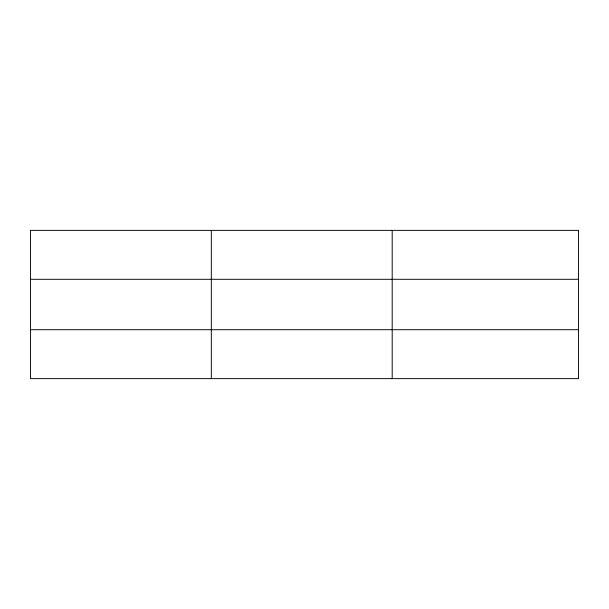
<?xml version="1.0" encoding="UTF-8"?>
<svg xmlns="http://www.w3.org/2000/svg" width="609" height="609" viewBox="0 0 609 609"><rect width="100%" height="100%" fill="white"/><g stroke="black" fill="none" stroke-linecap="round" stroke-linejoin="round"><path stroke-width="0.91" d="M211.323 378.631L211.323 230.369M392.196 378.631L392.196 230.369M578.55 279.295L578.55 230.369L30.45 230.369L30.45 378.631L578.55 378.631L578.55 279.295L30.45 279.295M30.45 329.705L578.55 329.705"/></g></svg>
